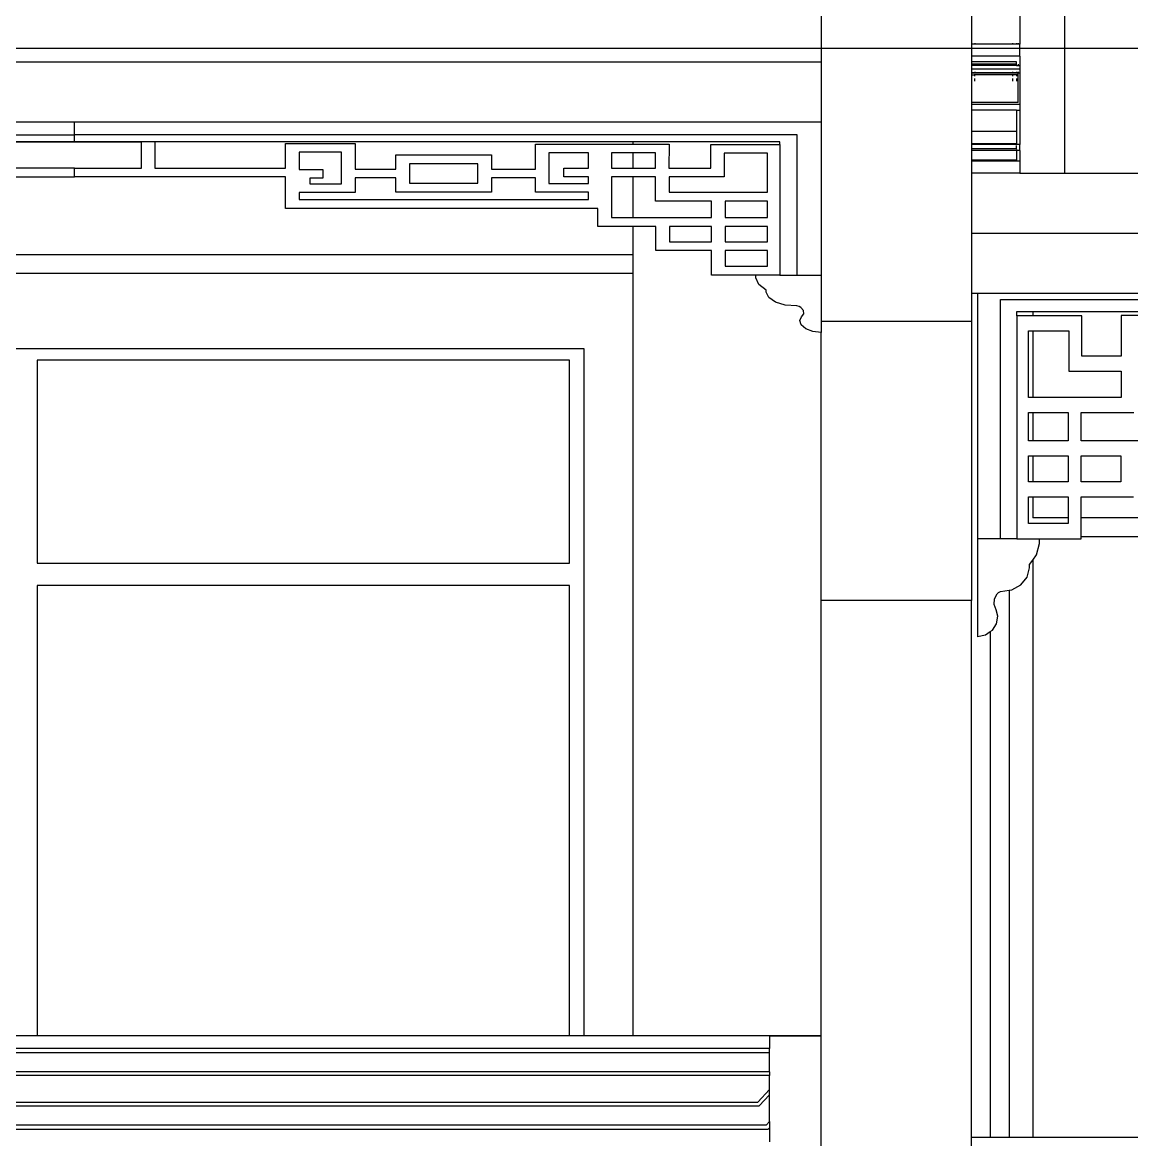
# Model space of a CAD drawing. Extents: x -24961 to 905641, y -154323 to 635957.
# Drawn here: x 429003 to 431954, y -114576 to -111604 of the extents above; entities that cross this region are included whole.
import ezdxf

# ---------------------------------------------------------------- set-up
doc = ezdxf.new("R2010")
doc.units = 0
doc.header["$LTSCALE"] = 1000
doc.header["$MEASUREMENT"] = 0
for name, color, linetype in [('DOTE', 1, 'Continuous'), ('WALL', 9, 'Continuous'), ('窗', 154, 'Continuous')]:
    doc.layers.add(name, color=color, linetype=linetype)

msp = doc.modelspace()

# ---------------------------------------------------------------- hatches: boundary and pattern name
at = {"layer": 'WALL'}
h = msp.add_hatch(dxfattribs=at)
h.set_pattern_fill('ANSI31', color=251, scale=150, angle=45)
h.set_pattern_definition([(90, (255564.15, 453306.1), (-238.125, 4e-14), [])])
h.paths.add_polyline_path([(405628.2, -102780.8), (405628.2, -102691.8), (405628.2, -102642.8), (405628.2, -102579.1), (405628.2, -102504.8), (405628.2, -102424.5), (405628.2, -102337.4), (405628.2, -102284.9), (405578.2, -102284.9), (405321.7, -102284.9), (405171.7, -102284.9), (404915.2, -102284.9), (404765.2, -102284.9), (404508.7, -102284.9), (404358.7, -102284.9), (404102.2, -102284.9), (403952.2, -102284.9), (403695.6, -102284.9), (403545.6, -102284.9), (403289.1, -102284.9), (403139.1, -102284.9), (402882.6, -102284.9), (402732.6, -102284.9), (402476.1, -102284.9), (402326.1, -102284.9), (402069.5, -102284.9), (401919.5, -102284.9), (401663, -102284.9), (401513, -102284.9), (401256.5, -102284.9), (401106.5, -102284.9), (400850, -102284.9), (400700, -102284.9), (400443.5, -102284.9), (400293.5, -102284.9), (400036.9, -102284.9), (399886.9, -102284.9), (399630.4, -102284.9), (399480.4, -102284.9), (399223.9, -102284.9), (399073.9, -102284.9), (398817.4, -102284.9), (398667.4, -102284.9), (398410.8, -102284.9), (398260.8, -102284.9), (398004.3, -102284.9), (397854.3, -102284.9), (397597.8, -102284.9), (397447.8, -102284.9), (397191.3, -102284.9), (397041.3, -102284.9), (396784.8, -102284.9), (396634.8, -102284.9), (396378.2, -102284.9), (396228.2, -102284.9), (396228.2, -102693.3), (396228.2, -102762.4), (396228.2, -102793.4), (396228.2, -102849.4), (396228.2, -102924.8), (396228.2, -103011.9), (396228.2, -103092.2), (396228.2, -103166.5), (396228.2, -103230.2), (396228.2, -103279.3), (396228.2, -103368.2), (396228.2, -103571.9), (405628.2, -103571.9)])
h.paths.add_polyline_path([(431128.2, -102780.8), (431128.2, -102691.8), (431128.2, -102642.8), (431128.2, -102579.1), (431128.2, -102504.8), (431128.2, -102424.5), (431128.2, -102337.4), (431128.2, -102284.5), (430978.2, -102284.5), (430629.2, -102284.5), (430479.2, -102284.5), (430130.2, -102284.5), (429980.2, -102284.5), (429631.2, -102284.5), (429481.2, -102284.5), (429132.2, -102284.5), (428982.2, -102284.5), (428633.2, -102284.5), (428483.2, -102284.5), (428134.2, -102284.5), (427984.2, -102284.5), (427635.2, -102284.5), (427485.2, -102284.5), (427136.2, -102284.5), (426986.2, -102284.5), (426637.2, -102284.5), (426487.2, -102284.5), (426138.2, -102284.5), (425988.2, -102284.5), (425639.2, -102284.5), (425489.2, -102284.5), (425140.2, -102284.5), (424990.2, -102284.5), (424641.2, -102284.5), (424491.2, -102284.5), (424142.2, -102284.5), (423992.2, -102284.5), (423643.2, -102284.5), (423493.2, -102284.5), (423144.2, -102284.5), (422994.2, -102284.5), (422645.2, -102284.5), (422495.2, -102284.5), (422146.2, -102284.5), (421996.2, -102284.5), (421647.2, -102284.5), (421497.2, -102284.5), (421148.2, -102284.5), (420998.2, -102284.5), (420649.2, -102284.5), (420499.2, -102284.5), (420150.2, -102284.5), (420000.2, -102284.5), (419651.2, -102284.5), (419501.2, -102284.5), (419152.2, -102284.5), (419002.2, -102284.5), (418653.2, -102284.5), (418503.2, -102284.5), (418154.2, -102284.5), (418004.2, -102284.5), (417655.2, -102284.5), (417505.2, -102284.5), (417156.2, -102284.5), (417006.2, -102284.5), (416657.2, -102284.5), (416507.2, -102284.5), (416158.2, -102284.5), (416008.2, -102284.5), (415659.2, -102284.5), (415509.2, -102284.5), (415160.2, -102284.5), (415010.2, -102284.5), (414661.2, -102284.5), (414511.2, -102284.5), (414162.2, -102284.5), (414012.2, -102284.5), (413663.2, -102284.5), (413513.2, -102284.5), (413164.2, -102284.5), (413014.2, -102284.5), (412665.2, -102284.5), (412515.2, -102284.5), (412166.2, -102284.5), (412016.2, -102284.5), (411667.2, -102284.5), (411517.2, -102284.5), (411168.2, -102284.5), (411018.2, -102284.5), (410669.2, -102284.5), (410519.2, -102284.5), (410170.2, -102284.5), (410020.2, -102284.5), (409671.2, -102284.5), (409521.2, -102284.5), (409172.2, -102284.5), (409022.2, -102284.5), (408673.2, -102284.5), (408523.2, -102284.5), (408174.2, -102284.5), (408024.2, -102284.5), (407675.2, -102284.5), (407525.2, -102284.5), (407176.2, -102284.5), (407026.2, -102284.5), (406677.2, -102284.5), (406527.2, -102284.5), (406178.2, -102284.5), (406028.2, -102284.5), (406028.2, -102337.4), (406028.2, -102424.5), (406028.2, -102504.8), (406028.2, -102579.1), (406028.2, -102642.8), (406028.2, -102691.8), (406028.2, -102780.8), (406028.2, -103335.4), (431128.2, -103335.4)])
h.paths.add_polyline_path([(437828.2, -103011.9), (437828.2, -102924.8), (437828.2, -102849.4), (437828.2, -102793.4), (437828.2, -102762.4), (437828.2, -102693.3), (437828.2, -102284.9), (437678.2, -102284.9), (437418.2, -102284.9), (437268.2, -102284.9), (437008.2, -102284.9), (436858.2, -102284.9), (436598.2, -102284.9), (436448.2, -102284.9), (436188.2, -102284.9), (436038.2, -102284.9), (435778.2, -102284.9), (435628.2, -102284.9), (435368.2, -102284.9), (435218.2, -102284.9), (434958.2, -102284.9), (434808.2, -102284.9), (434548.2, -102284.9), (434398.2, -102284.9), (434138.2, -102284.9), (433988.2, -102284.9), (433728.2, -102284.9), (433578.2, -102284.9), (433318.2, -102284.9), (433168.2, -102284.9), (432908.2, -102284.9), (432758.2, -102284.9), (432498.2, -102284.9), (432348.2, -102284.9), (432088.2, -102284.9), (431938.2, -102284.9), (431678.2, -102284.9), (431528.2, -102284.9), (431528.2, -102337.4), (431528.2, -102424.5), (431528.2, -102504.8), (431528.2, -102579.1), (431528.2, -102642.8), (431528.2, -102691.8), (431528.2, -102780.8), (431528.2, -103571.9), (437828.2, -103571.9), (437828.2, -103368.2), (437828.2, -103279.3), (437828.2, -103230.2), (437828.2, -103166.5), (437828.2, -103092.2)])
h.paths.add_polyline_path([(405610.6, -110854.4), (395817.7, -110854.4), (395722.7, -110854.4), (395712.3, -110859.6), (393422.4, -112004.5), (393688.7, -112004.5), (405610.6, -112004.5), (405610.6, -111973.2), (405610.6, -111944.4), (405610.6, -111836.8), (405610.6, -111738.4), (405610.6, -111718.8), (405610.6, -111694), (405610.6, -111662)])
h.paths.add_polyline_path([(438799.8, -111087.4), (438691.2, -111033.1), (431656.4, -111033.1), (431656.4, -111662), (431656.4, -111694), (431656.4, -111718.8), (431656.4, -111728.3), (431656.4, -111738.4), (431656.4, -111822.3), (431656.4, -111836.8), (431656.4, -111929), (431656.4, -111944.4), (431656.4, -111973.2), (431656.4, -112004.5), (440367.8, -112004.5), (440634, -112004.5)])

# ---------------------------------------------------------------- linework, layer by layer
for p, q in [((431656.4, -111033.1), (431656.4, -111662)), ((431528.2, -111073.8), (431528.2, -111662)), ((431128.2, -111548.5), (431128.2, -111708.5)), ((431537.2, -111662), (431528.2, -111662)), ((431528.2, -111662), (431528.2, -111694)), ((431537.2, -111658.7), (431537.2, -111662)), ((431638, -111662), (431537.2, -111662)), ((431638, -111662), (431638, -111658.7)), ((431647.6, -111662), (431638, -111662)), ((431647.6, -111658.7), (431647.6, -111662)), ((431652.4, -111662), (431647.6, -111662)), ((431652.4, -111658.7), (431652.4, -111662)), ((431656.4, -111662), (431652.4, -111662)), ((431656.4, -111694), (431656.4, -111662)), ((431656.4, -111694), (431528.2, -111694)), ((431528.2, -111694), (431528.2, -111709.1)), ((431656.4, -111694), (431656.4, -111718.8)), ((406028.2, -111708.5), (431128.2, -111708.5)), ((431128.2, -111708.5), (431128.2, -111868.5)), ((431647.6, -111709.1), (431528.2, -111709.1)), ((431528.2, -111709.1), (431528.2, -111714.5)), ((431537.2, -111714.5), (431528.2, -111714.5)), ((431528.2, -111714.5), (431528.2, -111718.8)), ((431537.2, -111718.8), (431528.2, -111718.8)), ((431528.2, -111718.8), (431528.2, -111728.3)), ((431537.2, -111714.5), (431537.2, -111718.8)), ((431638, -111714.5), (431537.2, -111714.5)), ((431638, -111718.8), (431537.2, -111718.8)), ((431638, -111718.8), (431638, -111714.5)), ((431647.6, -111714.5), (431638, -111714.5)), ((431647.6, -111718.8), (431638, -111718.8)), ((431647.6, -111714.5), (431647.6, -111709.1)), ((431647.6, -111718.8), (431647.6, -111714.5)), ((431647.6, -111718.8), (431652.4, -111718.8)), ((431652.4, -111715.2), (431652.4, -111718.8)), ((431652.4, -111718.8), (431656.4, -111718.8)), ((431656.4, -111718.8), (431656.4, -111728.3)), ((431656.4, -111728.3), (431528.2, -111728.3)), ((431528.2, -111728.3), (431528.2, -111737.5)), ((431537.2, -111737.5), (431528.2, -111737.5)), ((431528.2, -111737.5), (431528.2, -111738.4)), ((431652.4, -111738.4), (431528.2, -111738.4)), ((431528.2, -111738.4), (431528.2, -111743.3)), ((431528.2, -111743.3), (431537.2, -111743.3)), ((431528.2, -111743.3), (431528.2, -111816.7)), ((431537.2, -111735), (431537.2, -111737.5)), ((431638, -111737.5), (431537.2, -111737.5)), ((431537.2, -111743.3), (431537.2, -111741.7)), ((431537.2, -111746.9), (431537.2, -111743.3)), ((431638, -111743.3), (431537.2, -111743.3)), ((431537.2, -111759.7), (431537.2, -111752.9)), ((431638, -111737.5), (431638, -111735)), ((431647.6, -111737.5), (431638, -111737.5)), ((431638, -111743.3), (431638, -111741.7)), ((431638, -111746.9), (431638, -111743.3)), ((431647.6, -111743.3), (431638, -111743.3)), ((431638, -111759.7), (431638, -111752.9)), ((431647.6, -111735), (431647.6, -111737.5)), ((431652.4, -111737.5), (431647.6, -111737.5)), ((431647.6, -111741.7), (431647.6, -111743.3)), ((431647.6, -111743.3), (431647.6, -111746.9)), ((431652.4, -111743.3), (431647.6, -111743.3)), ((431647.6, -111752.9), (431647.6, -111759.7)), ((431652.4, -111735), (431652.4, -111737.5)), ((431652.4, -111738.4), (431652.4, -111737.5)), ((431656.4, -111738.4), (431652.4, -111738.4)), ((431652.4, -111743.3), (431652.4, -111738.4)), ((431652.4, -111816.7), (431652.4, -111743.3)), ((431656.4, -111728.3), (431656.4, -111738.4)), ((431656.4, -111738.4), (431656.4, -111822.3)), ((431652.4, -111816.7), (431528.2, -111816.7)), ((431528.2, -111816.7), (431528.2, -111822.3)), ((431656.4, -111822.3), (431528.2, -111822.3)), ((431528.2, -111822.3), (431528.2, -111836.8)), ((431647.6, -111836.8), (431528.2, -111836.8)), ((431528.2, -111836.8), (431528.2, -111893.7)), ((431647.6, -111836.8), (431647.6, -111893.7)), ((431647.6, -111836.8), (431656.4, -111836.8)), ((431656.4, -111822.3), (431656.4, -111836.8)), ((431656.4, -111836.8), (431656.4, -111929)), ((427168.2, -111868.5), (429141.7, -111868.5)), ((429141.7, -111902.6), (429141.7, -111868.5)), ((429141.7, -111868.5), (431128.2, -111868.5)), ((431128.2, -111868.5), (431128.2, -112276.1)), ((427219.3, -111902.6), (429141.7, -111902.6)), ((431064.1, -111902.6), (429141.7, -111902.6)), ((429141.7, -111921.4), (429141.7, -111902.6)), ((431064.1, -112276.1), (431064.1, -111902.6)), ((431647.6, -111893.7), (431528.2, -111893.7)), ((431528.2, -111893.7), (431528.2, -111926.9)), ((431647.6, -111893.7), (431647.6, -111926.9)), ((428963.5, -111921.4), (429141.7, -111921.4)), ((429319.8, -111921.9), (428963.5, -111921.9)), ((429141.7, -111921.4), (429319.8, -111921.4)), ((429319.8, -111921.9), (429319.8, -111921.4)), ((429355.9, -111921.4), (429319.8, -111921.4)), ((429319.8, -111991.3), (429319.8, -111921.9)), ((429355.9, -111921.4), (429355.9, -111921.9)), ((430628.2, -111921.4), (429355.9, -111921.4)), ((430628.2, -111921.9), (429355.9, -111921.9)), ((429355.9, -111921.9), (429355.9, -111991.3)), ((429703.7, -111925.5), (429888.2, -111925.5)), ((429703.7, -111991.3), (429703.7, -111925.5)), ((429888.2, -111925.5), (429888.2, -111994.1)), ((430368, -111994.1), (430368, -111927.7)), ((430368, -111927.7), (430628.2, -111927.7)), ((430628.2, -111921.9), (430628.2, -111921.4)), ((431018, -111921.4), (430628.2, -111921.4)), ((430628.2, -111927.7), (430628.2, -111921.9)), ((430628.2, -111927.7), (430723.6, -111927.7)), ((430723.6, -111927.7), (430723.5, -111991.2)), ((430834.6, -111928.2), (431018, -111928.2)), ((430834.6, -111991.2), (430834.6, -111928.2)), ((431018, -111928.2), (431018, -111921.4)), ((431018, -111928.2), (431018, -112276.1)), ((431647.6, -111926.9), (431528.2, -111926.9)), ((431528.2, -111926.9), (431528.2, -111929)), ((431647.6, -111929), (431528.2, -111929)), ((431528.2, -111929), (431528.2, -111940.1)), ((431647.6, -111931), (431647.6, -111929)), ((431656.4, -111929), (431647.6, -111929)), ((431647.6, -111940.1), (431647.6, -111933.2)), ((431656.4, -111944.4), (431656.4, -111929)), ((429739.7, -111948.9), (429739.7, -111994.9)), ((429852.1, -111948.9), (429739.7, -111948.9)), ((429852.1, -112033), (429852.1, -111948.9)), ((429996.8, -111956.4), (430251.1, -111956.4)), ((429996.8, -111994.1), (429996.8, -111956.4)), ((430251.1, -111956.4), (430251.1, -111994.1)), ((430404, -111951.1), (430404, -112032.4)), ((430509.4, -111951.1), (430404, -111951.1)), ((430509.4, -111991.2), (430509.4, -111951.1)), ((430570.2, -111951.1), (430570.2, -111991.2)), ((430628.2, -111951.1), (430570.2, -111951.1)), ((430628.2, -111991.2), (430628.2, -111951.1)), ((430687.5, -111951.1), (430628.2, -111951.1)), ((430687.5, -111991.2), (430687.5, -111951.1)), ((430870.7, -111951.7), (430870.7, -112014.6)), ((430985.4, -111951.7), (430870.7, -111951.7)), ((430985.4, -112055.6), (430985.4, -111951.7)), ((431647.6, -111940.1), (431528.2, -111940.1)), ((431528.2, -111940.1), (431528.2, -111944.4)), ((431647.6, -111944.4), (431528.2, -111944.4)), ((431647.6, -111944.4), (431528.2, -111944.4)), ((431528.2, -111944.4), (431528.2, -111944.4)), ((431528.2, -111944.4), (431528.2, -111970.3)), ((431647.6, -111940.1), (431647.6, -111940.2)), ((431647.6, -111942), (431647.6, -111944.4)), ((431656.4, -111944.4), (431647.6, -111944.4)), ((431656.4, -111944.4), (431647.6, -111944.4)), ((431647.6, -111944.4), (431647.6, -111944.4)), ((431647.6, -111944.4), (431647.6, -111970.3)), ((431656.4, -111944.4), (431656.4, -111944.4)), ((431656.4, -111944.4), (431656.4, -111973.2)), ((429141.7, -111991.3), (428963.5, -111991.3)), ((429141.7, -112014.8), (429141.7, -111991.3)), ((429141.7, -111991.3), (429319.8, -111991.3)), ((429355.9, -111991.3), (429703.7, -111991.3)), ((429739.7, -111994.9), (429802.8, -111994.9)), ((429802.8, -111994.9), (429802.8, -112018.3)), ((429888.2, -111994.1), (429996.8, -111994.1)), ((430032.8, -111979.9), (430032.8, -112031.7)), ((430215.1, -111979.9), (430032.8, -111979.9)), ((430215.1, -112031.7), (430215.1, -111979.9)), ((430251.1, -111994.1), (430368, -111994.1)), ((430443.9, -111991.2), (430509.4, -111991.2)), ((430443.9, -112014.6), (430443.9, -111991.2)), ((430570.2, -111991.2), (430628.2, -111991.2)), ((430628.2, -111991.2), (430687.5, -111991.2)), ((430723.5, -111991.2), (430834.6, -111991.2)), ((431647.6, -111970.3), (431528.2, -111970.3)), ((431528.2, -111970.3), (431528.2, -111973.2)), ((431656.4, -111973.2), (431528.2, -111973.2)), ((431528.2, -111973.2), (431528.2, -112004.5)), ((431656.4, -111973.2), (431656.4, -112004.5)), ((428579.7, -112014.8), (429141.7, -112014.8)), ((429703.7, -112014.8), (429141.7, -112014.8)), ((429703.7, -112098.6), (429703.7, -112014.8)), ((429768.3, -112018.3), (429768.3, -112033)), ((429802.8, -112018.3), (429768.3, -112018.3)), ((429888.2, -112017.5), (429888.2, -112056.5)), ((429996.8, -112017.5), (429888.2, -112017.5)), ((429996.8, -112055.2), (429996.8, -112017.5)), ((430251.1, -112017.5), (430251.1, -112055.2)), ((430368, -112017.5), (430251.1, -112017.5)), ((430368, -112055.8), (430368, -112017.5)), ((430509.4, -112014.6), (430443.9, -112014.6)), ((430509.4, -112032.4), (430509.4, -112014.6)), ((430570.2, -112014.6), (430570.2, -112123)), ((430628.2, -112014.6), (430570.2, -112014.6)), ((430628.2, -112123), (430628.2, -112014.6)), ((430687.5, -112014.6), (430628.2, -112014.6)), ((430687.5, -112079), (430687.5, -112014.6)), ((430723.6, -112014.6), (430723.6, -112055.6)), ((430870.7, -112014.6), (430723.6, -112014.6)), ((431656.4, -112004.5), (431528.2, -112004.5)), ((431528.2, -112004.5), (431528.2, -112164.5)), ((431656.4, -112004.5), (440367.8, -112004.5)), ((429768.3, -112033), (429852.1, -112033)), ((430032.8, -112031.7), (430215.1, -112031.7)), ((430404, -112032.4), (430509.4, -112032.4)), ((429739.7, -112056.5), (429739.7, -112075.2)), ((429888.2, -112056.5), (429739.7, -112056.5)), ((429739.7, -112075.2), (430509.4, -112075.2)), ((430251.1, -112055.2), (429996.8, -112055.2)), ((430509.4, -112055.8), (430368, -112055.8)), ((430509.4, -112075.2), (430509.4, -112055.8)), ((430836.5, -112079), (430687.5, -112079)), ((430723.6, -112055.6), (430985.4, -112055.6)), ((430836.5, -112123), (430836.5, -112079)), ((430872.5, -112079), (430872.5, -112123)), ((430985.4, -112079), (430872.5, -112079)), ((430985.4, -112123), (430985.4, -112079)), ((430534.1, -112098.6), (429703.7, -112098.6)), ((430534.1, -112146.5), (430534.1, -112098.6)), ((430570.2, -112123), (430628.2, -112123)), ((430628.2, -112123), (430836.5, -112123)), ((430872.5, -112123), (430985.4, -112123)), ((430628.2, -112146.5), (430534.1, -112146.5)), ((430688.4, -112146.5), (430628.2, -112146.5)), ((430628.2, -112221.9), (430628.2, -112146.5)), ((430688.4, -112210.6), (430688.4, -112146.5)), ((430724.5, -112146.5), (430724.5, -112187.1)), ((430836.5, -112146.5), (430724.5, -112146.5)), ((430836.5, -112187.1), (430836.5, -112146.5)), ((430872.5, -112146.5), (430872.5, -112187.1)), ((430985.4, -112146.5), (430872.5, -112146.5)), ((430985.4, -112187.1), (430985.4, -112146.5)), ((431528.2, -112164.5), (440367.8, -112164.5)), ((431528.2, -112164.5), (431528.2, -112324.5)), ((430724.5, -112187.1), (430836.5, -112187.1)), ((430872.5, -112187.1), (430985.4, -112187.1)), ((430628.2, -112221.9), (427446.9, -112221.9)), ((430628.2, -112271.9), (430628.2, -112221.9)), ((430836.5, -112210.6), (430688.4, -112210.6)), ((430836.5, -112276.1), (430836.5, -112210.6)), ((430872.5, -112210.6), (430872.5, -112252.3)), ((430985.4, -112210.6), (430872.5, -112210.6)), ((430985.4, -112252.3), (430985.4, -112210.6)), ((430872.5, -112252.3), (430985.4, -112252.3)), ((430628.2, -112271.9), (427446.9, -112271.9)), ((430628.2, -114299.3), (430628.2, -112271.9)), ((430954.4, -112276.1), (430836.5, -112276.1)), ((430954.2, -112283.4), (430954.4, -112276.1)), ((430962.3, -112301.1), (430954.2, -112283.4)), ((431018, -112276.1), (430954.4, -112276.1)), ((431018, -112276.1), (431064.1, -112276.1)), ((431064.1, -112276.1), (431128.2, -112276.1)), ((431128.2, -112276.1), (431128.2, -112399.8)), ((430981.9, -112316.4), (430962.3, -112301.1)), ((430981.8, -112321.4), (430981.9, -112316.4)), ((430989.1, -112336), (430981.8, -112321.4)), ((431006.9, -112348), (430989.1, -112336)), ((431032.4, -112355.6), (431006.9, -112348)), ((431528.2, -112324.5), (431544.4, -112324.5)), ((431528.2, -112324.5), (431528.2, -112399.8)), ((431544.4, -112324.5), (431544.4, -112977.5)), ((431544.4, -112324.5), (433415.2, -112324.5)), ((431605.5, -112340.8), (433415.2, -112340.8)), ((431605.5, -112977.5), (431605.5, -112340.8)), ((431063.8, -112358.1), (431032.4, -112355.6)), ((431070.2, -112359.7), (431063.8, -112358.1)), ((431074, -112362), (431070.2, -112359.7)), ((431081.4, -112369.9), (431074, -112362)), ((431076.1, -112387), (431082.1, -112378.7)), ((431082.1, -112378.7), (431081.4, -112369.9)), ((431648.8, -112384.3), (431648.8, -112372.8)), ((431648.8, -112372.8), (431691.5, -112372.8)), ((431691.5, -112372.8), (431691.5, -112384.3)), ((431691.5, -112372.8), (432957.4, -112372.8)), ((431071.7, -112396.7), (431076.1, -112387)), ((431075, -112408.5), (431071.7, -112396.7)), ((431087.1, -112418.8), (431075, -112408.5)), ((431528.2, -112399.8), (431128.2, -112399.8)), ((431128.2, -112399.8), (431128.2, -112428.6)), ((431528.2, -112399.8), (431528.2, -113141.2)), ((431648.8, -112384.3), (431648.8, -112977.5)), ((431691.5, -112384.3), (431648.8, -112384.3)), ((431821.5, -112384.3), (431691.5, -112384.3)), ((431821.5, -112491.7), (431821.5, -112384.3)), ((431926, -112383.4), (431926.1, -112491.7)), ((432260.8, -112383.4), (431926, -112383.4)), ((431106.1, -112425.9), (431087.1, -112418.8)), ((431128.2, -112428.6), (431106.1, -112425.9)), ((431128.2, -113141.2), (431128.2, -112428.6)), ((431679.6, -112601.5), (431679.6, -112424.3)), ((431679.6, -112424.3), (431691.5, -112424.3)), ((431691.5, -112424.3), (431691.5, -112601.5)), ((431691.5, -112424.3), (431787.5, -112424.3)), ((431787.5, -112424.3), (431787.5, -112531.7)), ((431926.1, -112491.7), (431821.5, -112491.7)), ((431787.5, -112531.7), (431926, -112531.7)), ((431926, -112531.7), (431926, -112601.5)), ((431691.5, -112601.5), (431679.6, -112601.5)), ((431926, -112601.5), (431691.5, -112601.5)), ((431679.6, -112716.5), (431679.6, -112641.5)), ((431679.6, -112641.5), (431691.5, -112641.5)), ((431691.5, -112641.5), (431691.5, -112716.5)), ((431691.5, -112641.5), (431785.8, -112641.5)), ((431785.8, -112641.5), (431785.8, -112716.5)), ((431819.7, -112641.5), (431960, -112641.5)), ((431819.7, -112716.5), (431819.7, -112641.5)), ((431691.5, -112716.5), (431679.6, -112716.5)), ((431785.8, -112716.5), (431691.5, -112716.5)), ((432070.4, -112716.5), (431819.7, -112716.5)), ((431679.6, -112825.7), (431679.6, -112756.5)), ((431679.6, -112756.5), (431691.5, -112756.5)), ((431691.5, -112756.5), (431691.5, -112825.7)), ((431691.5, -112756.5), (431785.8, -112756.5)), ((431785.8, -112756.5), (431785.8, -112825.7)), ((431819.7, -112756.5), (431925.2, -112756.5)), ((431819.7, -112825.7), (431819.7, -112756.5)), ((431925.2, -112756.5), (431925.2, -112825.7)), ((431691.5, -112825.7), (431679.6, -112825.7)), ((431785.8, -112825.7), (431691.5, -112825.7)), ((431925.2, -112825.7), (431819.7, -112825.7)), ((431679.6, -112936.9), (431679.6, -112865.7)), ((431679.6, -112865.7), (431691.5, -112865.7)), ((431691.5, -112865.7), (431691.5, -112921.9)), ((431691.5, -112865.7), (431785.8, -112865.7)), ((431785.8, -112865.7), (431785.8, -112921.9)), ((431819.7, -112865.7), (431959.1, -112865.7)), ((431819.7, -112921.9), (431819.7, -112865.7)), ((431785.8, -112936.9), (431679.6, -112936.9)), ((431785.8, -112921.9), (431691.5, -112921.9)), ((431785.8, -112921.9), (431785.8, -112936.9)), ((431819.7, -112971.9), (431819.7, -112921.9)), ((431819.7, -112977.5), (431819.7, -112971.9)), ((431605.5, -112977.5), (431544.4, -112977.5)), ((431544.4, -112977.5), (431544.4, -113237.7)), ((431648.8, -112977.5), (431605.5, -112977.5)), ((431648.8, -112977.5), (431708.7, -112977.5)), ((431701.3, -113020.2), (431709, -112989.9)), ((431709, -112989.9), (431708.7, -112977.5)), ((431708.7, -112977.5), (431819.7, -112977.5)), ((431682.8, -113046.1), (431691.5, -113033.9)), ((431691.5, -113033.9), (431701.3, -113020.2)), ((431676, -113079.5), (431682.9, -113054.7)), ((431682.9, -113054.7), (431682.8, -113046.1)), ((431659.3, -113100), (431676, -113079.5)), ((431589.2, -113137.4), (431596.2, -113123.8)), ((431596.2, -113123.8), (431599.7, -113120)), ((431599.7, -113120), (431605.7, -113117.3)), ((431605.7, -113117.3), (431628.2, -113114)), ((431628.2, -113114), (431635.3, -113113)), ((431635.3, -113113), (431659.3, -113100)), ((431528.2, -113141.2), (431128.2, -113141.2)), ((431128.2, -114299.3), (431128.2, -113141.2)), ((431528.2, -114570), (431528.2, -113141.2)), ((431588.5, -113152.4), (431589.2, -113137.4)), ((431594.1, -113166.5), (431588.5, -113152.4)), ((431598.3, -113183.1), (431594.1, -113166.5)), ((431595.1, -113203.3), (431598.3, -113183.1)), ((431583.8, -113220.8), (431595.1, -113203.3)), ((431544.4, -113237.7), (431565.9, -113232.9)), ((431544.4, -113237.7), (431544.4, -113238.3)), ((431565.9, -113232.9), (431578.2, -113224.5)), ((431578.2, -113224.5), (431583.8, -113220.8)), ((431578.2, -113224.5), (431578.2, -114570)), ((429042.4, -114299.3), (428964, -114299.3)), ((430458.4, -114299.3), (429042.4, -114299.3)), ((430497.6, -114299.3), (430458.4, -114299.3)), ((430628.2, -114299.3), (430497.6, -114299.3)), ((431128.2, -114299.3), (430628.2, -114299.3)), ((430990.6, -114299.5), (430990.6, -114333.1)), ((430990.6, -114299.5), (431128.2, -114299.5)), ((431128.2, -114299.5), (431128.2, -114299.3)), ((431128.2, -114911.9), (431128.2, -114299.5)), ((430990.6, -114333.1), (406165.8, -114333.1)), ((430990.6, -114344.9), (430990.6, -114333.1)), ((430990.6, -114344.9), (406165.8, -114344.9)), ((430990.6, -114395.1), (430990.6, -114344.9)), ((430990.6, -114395.1), (406165.8, -114395.1)), ((430990.6, -114395.1), (430990.6, -114404.8)), ((430990.6, -114404.8), (406165.8, -114404.8)), ((430990.6, -114442.9), (430990.6, -114404.8)), ((430959.4, -114476.4), (430990.6, -114442.9)), ((430963.1, -114486), (430990.6, -114456.5)), ((430990.6, -114456.5), (430990.6, -114442.9)), ((430990.6, -114527.5), (430990.6, -114456.5)), ((406213.4, -114486), (430963.1, -114486)), ((406217.1, -114476.4), (430959.4, -114476.4)), ((406189.5, -114548.1), (430987, -114548.1)), ((406194, -114536.3), (430982.5, -114536.3)), ((430982.5, -114536.3), (430990.6, -114527.5)), ((430987, -114548.1), (430990.6, -114544.2)), ((430990.6, -114527.5), (430990.6, -114544.2)), ((430990.6, -114544.2), (430990.6, -114581.8)), ((431578.2, -114570), (431528.2, -114570)), ((431528.2, -114619.7), (431528.2, -114570)), ((431628.2, -114570), (431578.2, -114570)), ((431691.5, -114570), (431628.2, -114570)), ((432957.4, -114570), (431691.5, -114570))]:
    msp.add_line(p, q)
at = {"layer": 'DOTE'}
msp.add_line((392103, -111671.9), (443041.3, -111671.9), dxfattribs=at)
at = {"layer": '窗'}
for p, q in [((430497.6, -112471.9), (427508.9, -112471.9)), ((430497.6, -114299.3), (430497.6, -112471.9)), ((430458.4, -112501.9), (429042.4, -112501.9)), ((429042.4, -112501.9), (429042.4, -113041.9)), ((430458.4, -113041.9), (430458.4, -112501.9)), ((432957.4, -112921.9), (431819.7, -112921.9)), ((432957.4, -112971.9), (431819.7, -112971.9)), ((431691.5, -113033.9), (431691.5, -114570)), ((429042.4, -113041.9), (430458.4, -113041.9)), ((429042.4, -113101.9), (429042.4, -114299.3)), ((430458.4, -113101.9), (429042.4, -113101.9)), ((430458.4, -114299.3), (430458.4, -113101.9)), ((431628.2, -113114), (431628.2, -114570))]:
    msp.add_line(p, q, dxfattribs=at)

doc.saveas('drawing.dxf')
